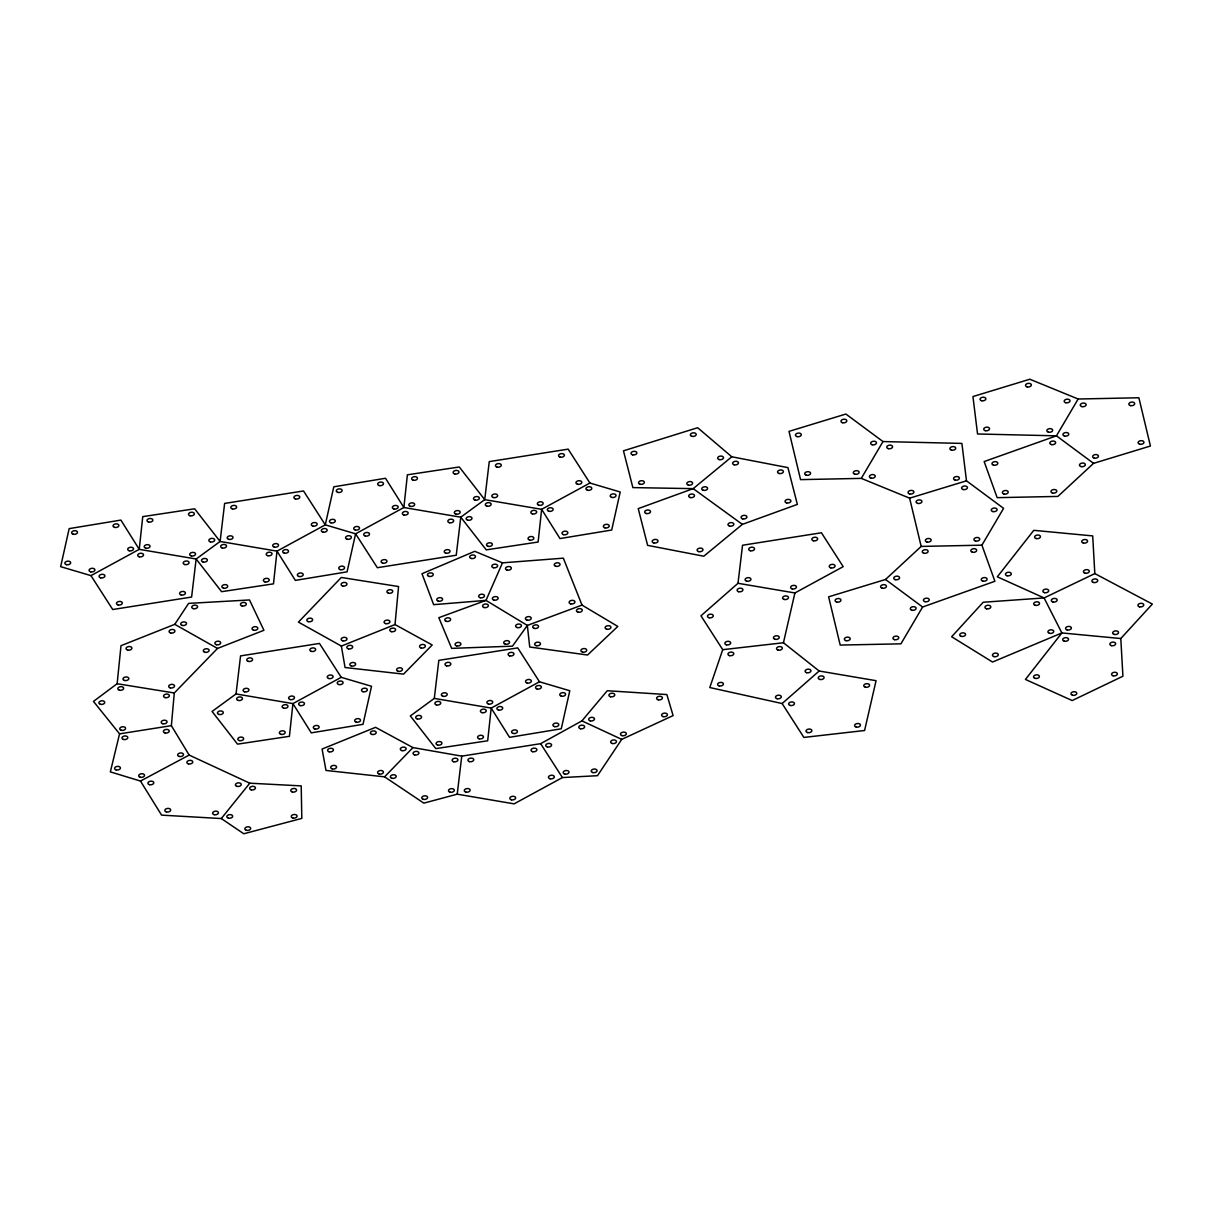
<?xml version="1.0" encoding="UTF-8"?>
<svg xmlns="http://www.w3.org/2000/svg" width="1213" height="1213" viewBox="0 0 1213 1213"><rect width="100%" height="100%" fill="white"/><g stroke="black" fill="none" stroke-linecap="round" stroke-linejoin="round"><path stroke-width="1.5" d="M171.367 725.662L174.293 692.972L217.506 648.439L263.934 630.29L249.499 599.965L188.622 603.377L174.778 624.331L120.997 645.68L117.145 683.723L93.477 701.402L119.556 733.85L110.353 771.877L140.465 781.051L161.587 815.136L221.297 818.548L243.798 833.771L301.81 818.396L301.203 785.888L249.787 783.189L189.152 755.077L171.367 725.662L119.556 733.85M395.013 624.559L398.561 586.546L341.308 577.464L298.428 622.117L341.369 646.074L395.013 624.559L432.207 644.982L403.55 674.125L345.053 667.514L341.369 646.074M236.035 693.942L240.568 655.899L319.459 643.436L341.217 677.324L371.527 686.285L363.005 724.328L311.286 732.864L292.924 703.616L236.035 693.942L212.078 711.47L237.536 744.145L289.422 736.321L292.924 703.616L341.217 677.324M434.299 698.4L438.833 660.357L517.724 647.894L539.482 681.782L569.792 690.743L561.27 728.786L509.551 737.322L491.204 708.074L434.299 698.4L410.343 715.943L435.801 748.618L487.687 740.779L491.204 708.074L539.482 681.782M457.225 794.181L461.759 756.139L540.649 743.675L581.922 720.886L607.273 690.728L666.862 694.564L673.109 715.594L621.738 739.369L597.478 775.698L562.407 777.563L514.115 803.855L457.225 794.181L423.837 803.142L384.582 776.836L325.994 770.452L322.082 749.043L375.545 727.345L412.966 747.587L461.759 756.139M738.004 583.286L742.538 545.244L821.428 532.765L843.187 566.653L794.909 592.96L738.004 583.286L700.962 615.795L722.721 649.683L709.787 687.544L782.127 703.54L803.885 737.428L864.596 730.499L876.059 680.69L819.169 671.016L783.446 642.754L722.721 649.683M783.446 642.754L794.909 592.96M502.47 562.847L486.004 600.39L438.833 617.675L451.661 648.364L512.477 646.165L527.337 625.423L581.997 605.09L617.811 626.439L587.547 655.02L529.732 647.014L527.337 625.423L486.004 600.39L433.663 604.665L421.988 573.719L474.768 551.309L502.47 562.847L563.348 558.162L581.997 605.09M882.988 441.562L845.886 414.042L789.011 431.373L800.565 479.635L861.291 478.377L882.988 441.562L961.894 443.412L966.488 480.833L1003.591 508.353L981.908 545.168L994.903 581.27L922.608 607.016L900.925 643.83L840.2 645.073L828.631 596.826L885.505 579.48L921.183 546.426L981.908 545.168M1078.145 399.016L1056.447 435.831L984.152 461.562L997.162 497.664L1057.888 496.42L1093.55 463.351L1150.424 446.02L1138.871 397.758L1078.145 399.016L1029.807 379.229L972.947 396.56L977.542 433.981L1056.447 435.831L1093.55 463.351M221.297 818.548L249.787 783.189M1120.797 638.538L1152.35 604.059L1094.823 573.597L1044.09 597.933L983.197 602.255L951.644 636.749L992.537 662.04L1061.875 632.943L1120.797 638.538L1122.92 676.217L1072.186 700.553L1025.425 679.447L1061.875 632.943L1044.09 597.933L997.313 576.827L1033.779 530.324L1092.701 535.919L1094.823 573.597M384.582 776.836L412.966 747.587M782.127 703.54L819.169 671.016M731.788 456.785L693.199 488.642L638.235 508.611L647.621 545.365L703.783 556.221L742.371 524.365L797.35 504.396L787.95 467.627L731.788 456.785L697.657 427.719L623.467 450.827L632.868 487.596L693.199 488.642L742.371 524.365M90.96 575.629L139.237 549.337L196.142 559.011L221.6 591.686L273.486 583.847L277.004 551.142L325.281 524.85L355.591 533.811L377.349 567.699L456.24 555.236L460.773 517.193L484.73 499.65L541.635 509.324L589.912 483.032L620.222 491.993L611.701 530.036L559.981 538.572L541.635 509.324L538.117 542.029L486.231 549.868L460.773 517.193L403.868 507.519L355.591 533.811L347.07 571.854L295.35 580.39L277.004 551.142L220.099 541.468L194.641 508.793L142.755 516.632L139.237 549.337L120.891 520.089L69.171 528.625L60.65 566.668L90.96 575.629L112.718 609.517L191.609 597.054L196.142 559.011L220.099 541.468L224.632 503.425L303.523 490.962L325.281 524.85L333.802 486.807L385.522 478.271L403.868 507.519L407.386 474.814L459.272 466.975L484.73 499.65L489.264 461.607L568.154 449.144L589.912 483.032M140.465 781.051L189.152 755.077M861.291 478.377L909.614 498.164L966.488 480.833M117.145 683.723L174.293 692.972M581.922 720.886L621.738 739.369M174.778 624.331L217.506 648.439M885.505 579.48L922.608 607.016M540.649 743.675L562.407 777.563M909.614 498.164L921.183 546.426M164.968 732.925A2.926 1.804 -6.2 0 0 169.244 730.954A2.926 1.804 -6.2 0 0 164.756 729.801A2.926 1.804 -6.2 0 0 164.968 732.925M123.529 739.475A2.926 1.804 -6.2 0 0 127.805 737.504A2.926 1.804 -6.2 0 0 123.317 736.352A2.926 1.804 -6.2 0 0 123.529 739.475M116.175 769.906A2.926 1.804 -6.2 0 0 120.436 767.935A2.926 1.804 -6.2 0 0 115.948 766.768A2.926 1.804 -6.2 0 0 116.175 769.906M140.253 777.245A2.926 1.804 -6.2 0 0 144.529 775.274A2.926 1.804 -6.2 0 0 140.041 774.121A2.926 1.804 -6.2 0 0 140.253 777.245M179.206 756.457A2.926 1.804 -6.2 0 0 183.481 754.486A2.926 1.804 -6.2 0 0 178.993 753.334A2.926 1.804 -6.2 0 0 179.206 756.457M253.578 630.184A2.926 1.804 -6.2 0 0 257.838 628.213A2.926 1.804 -6.2 0 0 253.35 627.06A2.926 1.804 -6.2 0 0 253.578 630.184M242.024 605.939A2.926 1.804 -6.2 0 0 246.3 603.953A2.926 1.804 -6.2 0 0 241.812 602.8A2.926 1.804 -6.2 0 0 242.024 605.939M193.322 608.653A2.926 1.804 -6.2 0 0 197.583 606.682A2.926 1.804 -6.2 0 0 193.094 605.53A2.926 1.804 -6.2 0 0 193.322 608.653M182.253 625.423A2.926 1.804 -6.2 0 0 186.514 623.452A2.926 1.804 -6.2 0 0 182.026 622.299A2.926 1.804 -6.2 0 0 182.253 625.423M216.43 644.71A2.926 1.804 -6.2 0 0 220.705 642.738A2.926 1.804 -6.2 0 0 216.217 641.586A2.926 1.804 -6.2 0 0 216.43 644.71M188.47 763.887A2.926 1.804 -6.2 0 0 192.746 761.9A2.926 1.804 -6.2 0 0 188.242 760.748A2.926 1.804 -6.2 0 0 188.47 763.887M149.502 784.675A2.926 1.804 -6.2 0 0 153.778 782.688A2.926 1.804 -6.2 0 0 149.29 781.536A2.926 1.804 -6.2 0 0 149.502 784.675M166.408 811.937A2.926 1.804 -6.2 0 0 170.684 809.966A2.926 1.804 -6.2 0 0 166.181 808.798A2.926 1.804 -6.2 0 0 166.408 811.937M214.17 814.666A2.926 1.804 -6.2 0 0 218.446 812.695A2.926 1.804 -6.2 0 0 213.958 811.542A2.926 1.804 -6.2 0 0 214.17 814.666M236.975 786.373A2.926 1.804 -6.2 0 0 241.235 784.402A2.926 1.804 -6.2 0 0 236.747 783.249A2.926 1.804 -6.2 0 0 236.975 786.373M165.104 697.581A2.926 1.804 -6.2 0 0 169.38 695.61A2.926 1.804 -6.2 0 0 164.892 694.458A2.926 1.804 -6.2 0 0 165.104 697.581M119.405 690.182A2.926 1.804 -6.2 0 0 123.665 688.196A2.926 1.804 -6.2 0 0 119.177 687.043A2.926 1.804 -6.2 0 0 119.405 690.182M100.467 704.313A2.926 1.804 -6.2 0 0 104.727 702.342A2.926 1.804 -6.2 0 0 100.239 701.19A2.926 1.804 -6.2 0 0 100.467 704.313M121.33 730.287A2.926 1.804 -6.2 0 0 125.591 728.316A2.926 1.804 -6.2 0 0 121.103 727.148A2.926 1.804 -6.2 0 0 121.33 730.287M162.769 723.736A2.926 1.804 -6.2 0 0 167.045 721.765A2.926 1.804 -6.2 0 0 162.557 720.598A2.926 1.804 -6.2 0 0 162.769 723.736M204.845 652.26A2.926 1.804 -6.2 0 0 209.121 650.289A2.926 1.804 -6.2 0 0 204.633 649.137A2.926 1.804 -6.2 0 0 204.845 652.26M170.669 632.974A2.926 1.804 -6.2 0 0 174.93 631.003A2.926 1.804 -6.2 0 0 170.442 629.85A2.926 1.804 -6.2 0 0 170.669 632.974M127.638 650.062A2.926 1.804 -6.2 0 0 131.914 648.076A2.926 1.804 -6.2 0 0 127.41 646.923A2.926 1.804 -6.2 0 0 127.638 650.062M124.56 680.478A2.926 1.804 -6.2 0 0 128.821 678.507A2.926 1.804 -6.2 0 0 124.333 677.354A2.926 1.804 -6.2 0 0 124.56 680.478M170.26 687.892A2.926 1.804 -6.2 0 0 174.536 685.906A2.926 1.804 -6.2 0 0 170.047 684.754A2.926 1.804 -6.2 0 0 170.26 687.892M228.408 818.138A2.926 1.804 -6.2 0 0 232.669 816.167A2.926 1.804 -6.2 0 0 228.18 815A2.926 1.804 -6.2 0 0 228.408 818.138M246.406 830.314A2.926 1.804 -6.2 0 0 250.682 828.343A2.926 1.804 -6.2 0 0 246.194 827.19A2.926 1.804 -6.2 0 0 246.406 830.314M292.818 818.002A2.926 1.804 -6.2 0 0 297.094 816.031A2.926 1.804 -6.2 0 0 292.591 814.878A2.926 1.804 -6.2 0 0 292.818 818.002M292.333 791.998A2.926 1.804 -6.2 0 0 296.594 790.027A2.926 1.804 -6.2 0 0 292.106 788.875A2.926 1.804 -6.2 0 0 292.333 791.998M251.197 789.845A2.926 1.804 -6.2 0 0 255.458 787.874A2.926 1.804 -6.2 0 0 250.97 786.721A2.926 1.804 -6.2 0 0 251.197 789.845M547.336 746.935A2.926 1.804 -6.2 0 0 551.597 744.949A2.926 1.804 -6.2 0 0 547.108 743.796A2.926 1.804 -6.2 0 0 547.336 746.935M564.742 774.046A2.926 1.804 -6.2 0 0 569.018 772.075A2.926 1.804 -6.2 0 0 564.53 770.907A2.926 1.804 -6.2 0 0 564.742 774.046M592.808 772.545A2.926 1.804 -6.2 0 0 597.069 770.573A2.926 1.804 -6.2 0 0 592.581 769.421A2.926 1.804 -6.2 0 0 592.808 772.545M612.201 743.478A2.926 1.804 -6.2 0 0 616.477 741.507A2.926 1.804 -6.2 0 0 611.989 740.355A2.926 1.804 -6.2 0 0 612.201 743.478M580.36 728.71A2.926 1.804 -6.2 0 0 584.621 726.723A2.926 1.804 -6.2 0 0 580.132 725.571A2.926 1.804 -6.2 0 0 580.36 728.71M610.503 696.732A2.926 1.804 -6.2 0 0 614.779 694.746A2.926 1.804 -6.2 0 0 610.291 693.593A2.926 1.804 -6.2 0 0 610.503 696.732M590.231 720.856A2.926 1.804 -6.2 0 0 594.491 718.884A2.926 1.804 -6.2 0 0 590.003 717.732A2.926 1.804 -6.2 0 0 590.231 720.856M622.072 735.639A2.926 1.804 -6.2 0 0 626.348 733.668A2.926 1.804 -6.2 0 0 621.86 732.5A2.926 1.804 -6.2 0 0 622.072 735.639M663.177 716.625A2.926 1.804 -6.2 0 0 667.438 714.654A2.926 1.804 -6.2 0 0 662.95 713.502A2.926 1.804 -6.2 0 0 663.177 716.625M658.174 699.795A2.926 1.804 -6.2 0 0 662.434 697.824A2.926 1.804 -6.2 0 0 657.946 696.671A2.926 1.804 -6.2 0 0 658.174 699.795M414.649 754.895A2.926 1.804 -6.2 0 0 418.91 752.924A2.926 1.804 -6.2 0 0 414.421 751.757A2.926 1.804 -6.2 0 0 414.649 754.895M391.935 778.291A2.926 1.804 -6.2 0 0 396.196 776.32A2.926 1.804 -6.2 0 0 391.708 775.152A2.926 1.804 -6.2 0 0 391.935 778.291M423.337 799.337A2.926 1.804 -6.2 0 0 427.613 797.35A2.926 1.804 -6.2 0 0 423.125 796.198A2.926 1.804 -6.2 0 0 423.337 799.337M450.038 792.165A2.926 1.804 -6.2 0 0 454.314 790.194A2.926 1.804 -6.2 0 0 449.826 789.041A2.926 1.804 -6.2 0 0 450.038 792.165M453.677 761.734A2.926 1.804 -6.2 0 0 457.938 759.763A2.926 1.804 -6.2 0 0 453.45 758.61A2.926 1.804 -6.2 0 0 453.677 761.734M371.936 734.426A2.926 1.804 -6.2 0 0 376.197 732.455A2.926 1.804 -6.2 0 0 371.709 731.303A2.926 1.804 -6.2 0 0 371.936 734.426M329.163 751.787A2.926 1.804 -6.2 0 0 333.439 749.816A2.926 1.804 -6.2 0 0 328.95 748.664A2.926 1.804 -6.2 0 0 329.163 751.787M332.286 768.921A2.926 1.804 -6.2 0 0 336.562 766.934A2.926 1.804 -6.2 0 0 332.074 765.782A2.926 1.804 -6.2 0 0 332.286 768.921M379.169 774.03A2.926 1.804 -6.2 0 0 383.429 772.044A2.926 1.804 -6.2 0 0 378.941 770.892A2.926 1.804 -6.2 0 0 379.169 774.03M401.867 750.62A2.926 1.804 -6.2 0 0 406.143 748.648A2.926 1.804 -6.2 0 0 401.655 747.496A2.926 1.804 -6.2 0 0 401.867 750.62M469.507 761.628A2.926 1.804 -6.2 0 0 473.767 759.656A2.926 1.804 -6.2 0 0 469.279 758.504A2.926 1.804 -6.2 0 0 469.507 761.628M465.868 792.074A2.926 1.804 -6.2 0 0 470.144 790.088A2.926 1.804 -6.2 0 0 465.656 788.935A2.926 1.804 -6.2 0 0 465.868 792.074M511.386 799.807A2.926 1.804 -6.2 0 0 515.661 797.836A2.926 1.804 -6.2 0 0 511.173 796.683A2.926 1.804 -6.2 0 0 511.386 799.807M550.02 778.776A2.926 1.804 -6.2 0 0 554.296 776.79A2.926 1.804 -6.2 0 0 549.807 775.638A2.926 1.804 -6.2 0 0 550.02 778.776M532.613 751.666A2.926 1.804 -6.2 0 0 536.874 749.679A2.926 1.804 -6.2 0 0 532.386 748.527A2.926 1.804 -6.2 0 0 532.613 751.666M442.957 696.292A2.926 1.804 -6.2 0 0 447.218 694.306A2.926 1.804 -6.2 0 0 442.73 693.154A2.926 1.804 -6.2 0 0 442.957 696.292M488.475 704.025A2.926 1.804 -6.2 0 0 492.736 702.054A2.926 1.804 -6.2 0 0 488.248 700.902A2.926 1.804 -6.2 0 0 488.475 704.025M527.094 682.995A2.926 1.804 -6.2 0 0 531.37 681.009A2.926 1.804 -6.2 0 0 526.882 679.856A2.926 1.804 -6.2 0 0 527.094 682.995M509.687 655.884A2.926 1.804 -6.2 0 0 513.963 653.898A2.926 1.804 -6.2 0 0 509.475 652.746A2.926 1.804 -6.2 0 0 509.687 655.884M446.581 665.846A2.926 1.804 -6.2 0 0 450.857 663.875A2.926 1.804 -6.2 0 0 446.369 662.723A2.926 1.804 -6.2 0 0 446.581 665.846M417.287 718.93A2.926 1.804 -6.2 0 0 421.563 716.944A2.926 1.804 -6.2 0 0 417.075 715.791A2.926 1.804 -6.2 0 0 417.287 718.93M437.666 745.07A2.926 1.804 -6.2 0 0 441.926 743.084A2.926 1.804 -6.2 0 0 437.438 741.931A2.926 1.804 -6.2 0 0 437.666 745.07M479.165 738.808A2.926 1.804 -6.2 0 0 483.441 736.822A2.926 1.804 -6.2 0 0 478.953 735.669A2.926 1.804 -6.2 0 0 479.165 738.808M481.986 712.638A2.926 1.804 -6.2 0 0 486.261 710.666A2.926 1.804 -6.2 0 0 481.758 709.514A2.926 1.804 -6.2 0 0 481.986 712.638M436.468 704.905A2.926 1.804 -6.2 0 0 440.744 702.918A2.926 1.804 -6.2 0 0 436.24 701.766A2.926 1.804 -6.2 0 0 436.468 704.905M513.144 733.44A2.926 1.804 -6.2 0 0 517.42 731.454A2.926 1.804 -6.2 0 0 512.932 730.302A2.926 1.804 -6.2 0 0 513.144 733.44M554.523 726.602A2.926 1.804 -6.2 0 0 558.784 724.616A2.926 1.804 -6.2 0 0 554.296 723.464A2.926 1.804 -6.2 0 0 554.523 726.602M561.331 696.156A2.926 1.804 -6.2 0 0 565.607 694.185A2.926 1.804 -6.2 0 0 561.119 693.032A2.926 1.804 -6.2 0 0 561.331 696.156M537.086 688.999A2.926 1.804 -6.2 0 0 541.362 687.028A2.926 1.804 -6.2 0 0 536.874 685.876A2.926 1.804 -6.2 0 0 537.086 688.999M498.467 710.03A2.926 1.804 -6.2 0 0 502.728 708.058A2.926 1.804 -6.2 0 0 498.24 706.906A2.926 1.804 -6.2 0 0 498.467 710.03M203.087 561.998A2.926 1.804 -6.2 0 0 207.362 560.012A2.926 1.804 -6.2 0 0 202.874 558.859A2.926 1.804 -6.2 0 0 203.087 561.998M223.465 588.138A2.926 1.804 -6.2 0 0 227.726 586.152A2.926 1.804 -6.2 0 0 223.237 585A2.926 1.804 -6.2 0 0 223.465 588.138M264.965 581.876A2.926 1.804 -6.2 0 0 269.241 579.89A2.926 1.804 -6.2 0 0 264.752 578.737A2.926 1.804 -6.2 0 0 264.965 581.876M267.785 555.706A2.926 1.804 -6.2 0 0 272.046 553.735A2.926 1.804 -6.2 0 0 267.557 552.582A2.926 1.804 -6.2 0 0 267.785 555.706M222.267 547.973A2.926 1.804 -6.2 0 0 226.528 545.986A2.926 1.804 -6.2 0 0 222.04 544.834A2.926 1.804 -6.2 0 0 222.267 547.973M295.487 498.952A2.926 1.804 -6.2 0 0 299.763 496.966A2.926 1.804 -6.2 0 0 295.275 495.814A2.926 1.804 -6.2 0 0 295.487 498.952M232.38 508.914A2.926 1.804 -6.2 0 0 236.656 506.943A2.926 1.804 -6.2 0 0 232.153 505.791A2.926 1.804 -6.2 0 0 232.38 508.914M228.757 539.36A2.926 1.804 -6.2 0 0 233.017 537.374A2.926 1.804 -6.2 0 0 228.529 536.222A2.926 1.804 -6.2 0 0 228.757 539.36M274.274 547.093A2.926 1.804 -6.2 0 0 278.535 545.122A2.926 1.804 -6.2 0 0 274.047 543.97A2.926 1.804 -6.2 0 0 274.274 547.093M312.893 526.063A2.926 1.804 -6.2 0 0 317.169 524.077A2.926 1.804 -6.2 0 0 312.681 522.924A2.926 1.804 -6.2 0 0 312.893 526.063M100.649 577.828A2.926 1.804 -6.2 0 0 104.909 575.857A2.926 1.804 -6.2 0 0 100.421 574.689A2.926 1.804 -6.2 0 0 100.649 577.828M118.055 604.938A2.926 1.804 -6.2 0 0 122.316 602.967A2.926 1.804 -6.2 0 0 117.828 601.815A2.926 1.804 -6.2 0 0 118.055 604.938M181.162 594.961A2.926 1.804 -6.2 0 0 185.437 592.99A2.926 1.804 -6.2 0 0 180.934 591.838A2.926 1.804 -6.2 0 0 181.162 594.961M184.785 564.53A2.926 1.804 -6.2 0 0 189.061 562.559A2.926 1.804 -6.2 0 0 184.573 561.392A2.926 1.804 -6.2 0 0 184.785 564.53M139.268 556.782A2.926 1.804 -6.2 0 0 143.543 554.811A2.926 1.804 -6.2 0 0 139.055 553.659A2.926 1.804 -6.2 0 0 139.268 556.782M114.598 527.382A2.926 1.804 -6.2 0 0 118.874 525.411A2.926 1.804 -6.2 0 0 114.371 524.259A2.926 1.804 -6.2 0 0 114.598 527.382M73.22 534.22A2.926 1.804 -6.2 0 0 77.496 532.234A2.926 1.804 -6.2 0 0 73.007 531.082A2.926 1.804 -6.2 0 0 73.22 534.22M66.412 564.652A2.926 1.804 -6.2 0 0 70.672 562.68A2.926 1.804 -6.2 0 0 66.184 561.528A2.926 1.804 -6.2 0 0 66.412 564.652M90.657 571.823A2.926 1.804 -6.2 0 0 94.917 569.837A2.926 1.804 -6.2 0 0 90.429 568.685A2.926 1.804 -6.2 0 0 90.657 571.823M129.275 550.778A2.926 1.804 -6.2 0 0 133.551 548.807A2.926 1.804 -6.2 0 0 129.063 547.654A2.926 1.804 -6.2 0 0 129.275 550.778M284.267 553.098A2.926 1.804 -6.2 0 0 288.527 551.127A2.926 1.804 -6.2 0 0 284.039 549.974A2.926 1.804 -6.2 0 0 284.267 553.098M298.944 576.493A2.926 1.804 -6.2 0 0 303.205 574.522A2.926 1.804 -6.2 0 0 298.716 573.37A2.926 1.804 -6.2 0 0 298.944 576.493M340.322 569.67A2.926 1.804 -6.2 0 0 344.583 567.684A2.926 1.804 -6.2 0 0 340.095 566.532A2.926 1.804 -6.2 0 0 340.322 569.67M347.13 539.224A2.926 1.804 -6.2 0 0 351.406 537.253A2.926 1.804 -6.2 0 0 346.918 536.101A2.926 1.804 -6.2 0 0 347.13 539.224M322.885 532.067A2.926 1.804 -6.2 0 0 327.161 530.096A2.926 1.804 -6.2 0 0 322.673 528.929A2.926 1.804 -6.2 0 0 322.885 532.067M190.077 515.752A2.926 1.804 -6.2 0 0 194.353 513.781A2.926 1.804 -6.2 0 0 189.865 512.614A2.926 1.804 -6.2 0 0 190.077 515.752M148.562 522.015A2.926 1.804 -6.2 0 0 152.838 520.043A2.926 1.804 -6.2 0 0 148.35 518.891A2.926 1.804 -6.2 0 0 148.562 522.015M145.757 548.17A2.926 1.804 -6.2 0 0 150.033 546.199A2.926 1.804 -6.2 0 0 145.545 545.046A2.926 1.804 -6.2 0 0 145.757 548.17M191.275 555.918A2.926 1.804 -6.2 0 0 195.551 553.947A2.926 1.804 -6.2 0 0 191.063 552.779A2.926 1.804 -6.2 0 0 191.275 555.918M210.44 541.893A2.926 1.804 -6.2 0 0 214.716 539.921A2.926 1.804 -6.2 0 0 210.228 538.754A2.926 1.804 -6.2 0 0 210.44 541.893M379.229 485.564A2.926 1.804 -6.2 0 0 383.505 483.593A2.926 1.804 -6.2 0 0 379.017 482.44A2.926 1.804 -6.2 0 0 379.229 485.564M337.851 492.402A2.926 1.804 -6.2 0 0 342.127 490.416A2.926 1.804 -6.2 0 0 337.639 489.264A2.926 1.804 -6.2 0 0 337.851 492.402M331.043 522.833A2.926 1.804 -6.2 0 0 335.304 520.862A2.926 1.804 -6.2 0 0 330.815 519.71A2.926 1.804 -6.2 0 0 331.043 522.833M355.288 529.99A2.926 1.804 -6.2 0 0 359.548 528.019A2.926 1.804 -6.2 0 0 355.06 526.867A2.926 1.804 -6.2 0 0 355.288 529.99M393.907 508.96A2.926 1.804 -6.2 0 0 398.182 506.989A2.926 1.804 -6.2 0 0 393.694 505.836A2.926 1.804 -6.2 0 0 393.907 508.96M548.898 511.28A2.926 1.804 -6.2 0 0 553.158 509.308A2.926 1.804 -6.2 0 0 548.67 508.156A2.926 1.804 -6.2 0 0 548.898 511.28M563.575 534.675A2.926 1.804 -6.2 0 0 567.851 532.704A2.926 1.804 -6.2 0 0 563.348 531.552A2.926 1.804 -6.2 0 0 563.575 534.675M604.953 527.852A2.926 1.804 -6.2 0 0 609.214 525.866A2.926 1.804 -6.2 0 0 604.726 524.713A2.926 1.804 -6.2 0 0 604.953 527.852M611.761 497.406A2.926 1.804 -6.2 0 0 616.037 495.435A2.926 1.804 -6.2 0 0 611.549 494.282A2.926 1.804 -6.2 0 0 611.761 497.406M587.517 490.249A2.926 1.804 -6.2 0 0 591.792 488.278A2.926 1.804 -6.2 0 0 587.304 487.11A2.926 1.804 -6.2 0 0 587.517 490.249M560.118 457.119A2.926 1.804 -6.2 0 0 564.394 455.148A2.926 1.804 -6.2 0 0 559.906 453.996A2.926 1.804 -6.2 0 0 560.118 457.119M497.012 467.096A2.926 1.804 -6.2 0 0 501.287 465.125A2.926 1.804 -6.2 0 0 496.799 463.973A2.926 1.804 -6.2 0 0 497.012 467.096M493.388 497.542A2.926 1.804 -6.2 0 0 497.648 495.556A2.926 1.804 -6.2 0 0 493.16 494.404A2.926 1.804 -6.2 0 0 493.388 497.542M538.906 505.275A2.926 1.804 -6.2 0 0 543.166 503.304A2.926 1.804 -6.2 0 0 538.678 502.152A2.926 1.804 -6.2 0 0 538.906 505.275M577.524 484.245A2.926 1.804 -6.2 0 0 581.8 482.258A2.926 1.804 -6.2 0 0 577.312 481.106A2.926 1.804 -6.2 0 0 577.524 484.245M454.708 473.934A2.926 1.804 -6.2 0 0 458.984 471.948A2.926 1.804 -6.2 0 0 454.496 470.796A2.926 1.804 -6.2 0 0 454.708 473.934M413.193 480.196A2.926 1.804 -6.2 0 0 417.469 478.225A2.926 1.804 -6.2 0 0 412.981 477.058A2.926 1.804 -6.2 0 0 413.193 480.196M410.388 506.352A2.926 1.804 -6.2 0 0 414.664 504.381A2.926 1.804 -6.2 0 0 410.176 503.228A2.926 1.804 -6.2 0 0 410.388 506.352M455.906 514.1A2.926 1.804 -6.2 0 0 460.182 512.113A2.926 1.804 -6.2 0 0 455.694 510.961A2.926 1.804 -6.2 0 0 455.906 514.1M475.071 500.074A2.926 1.804 -6.2 0 0 479.347 498.088A2.926 1.804 -6.2 0 0 474.859 496.936A2.926 1.804 -6.2 0 0 475.071 500.074M467.718 520.18A2.926 1.804 -6.2 0 0 471.993 518.194A2.926 1.804 -6.2 0 0 467.505 517.041A2.926 1.804 -6.2 0 0 467.718 520.18M488.096 546.32A2.926 1.804 -6.2 0 0 492.357 544.334A2.926 1.804 -6.2 0 0 487.869 543.181A2.926 1.804 -6.2 0 0 488.096 546.32M529.596 540.043A2.926 1.804 -6.2 0 0 533.872 538.072A2.926 1.804 -6.2 0 0 529.384 536.919A2.926 1.804 -6.2 0 0 529.596 540.043M532.416 513.887A2.926 1.804 -6.2 0 0 536.692 511.916A2.926 1.804 -6.2 0 0 532.189 510.749A2.926 1.804 -6.2 0 0 532.416 513.887M486.898 506.139A2.926 1.804 -6.2 0 0 491.159 504.168A2.926 1.804 -6.2 0 0 486.671 503.016A2.926 1.804 -6.2 0 0 486.898 506.139M365.28 536.01A2.926 1.804 -6.2 0 0 369.54 534.023A2.926 1.804 -6.2 0 0 365.052 532.871A2.926 1.804 -6.2 0 0 365.28 536.01M382.686 563.12A2.926 1.804 -6.2 0 0 386.947 561.149A2.926 1.804 -6.2 0 0 382.459 559.981A2.926 1.804 -6.2 0 0 382.686 563.12M445.793 553.143A2.926 1.804 -6.2 0 0 450.068 551.172A2.926 1.804 -6.2 0 0 445.58 550.02A2.926 1.804 -6.2 0 0 445.793 553.143M449.416 522.712A2.926 1.804 -6.2 0 0 453.692 520.726A2.926 1.804 -6.2 0 0 449.204 519.573A2.926 1.804 -6.2 0 0 449.416 522.712M403.899 514.964A2.926 1.804 -6.2 0 0 408.175 512.993A2.926 1.804 -6.2 0 0 403.686 511.841A2.926 1.804 -6.2 0 0 403.899 514.964M446.369 621.359A2.926 1.804 -6.2 0 0 450.645 619.388A2.926 1.804 -6.2 0 0 446.157 618.221A2.926 1.804 -6.2 0 0 446.369 621.359M456.619 645.907A2.926 1.804 -6.2 0 0 460.895 643.936A2.926 1.804 -6.2 0 0 456.406 642.784A2.926 1.804 -6.2 0 0 456.619 645.907M505.275 644.164A2.926 1.804 -6.2 0 0 509.551 642.177A2.926 1.804 -6.2 0 0 505.063 641.025A2.926 1.804 -6.2 0 0 505.275 644.164M517.163 627.561A2.926 1.804 -6.2 0 0 521.438 625.59A2.926 1.804 -6.2 0 0 516.95 624.437A2.926 1.804 -6.2 0 0 517.163 627.561M484.108 607.531A2.926 1.804 -6.2 0 0 488.384 605.56A2.926 1.804 -6.2 0 0 483.896 604.408A2.926 1.804 -6.2 0 0 484.108 607.531M471.22 558.465A2.926 1.804 -6.2 0 0 475.496 556.494A2.926 1.804 -6.2 0 0 471.008 555.342A2.926 1.804 -6.2 0 0 471.22 558.465M428.993 576.387A2.926 1.804 -6.2 0 0 433.268 574.416A2.926 1.804 -6.2 0 0 428.78 573.264A2.926 1.804 -6.2 0 0 428.993 576.387M438.333 601.148A2.926 1.804 -6.2 0 0 442.609 599.177A2.926 1.804 -6.2 0 0 438.12 598.024A2.926 1.804 -6.2 0 0 438.333 601.148M480.212 597.736A2.926 1.804 -6.2 0 0 484.487 595.75A2.926 1.804 -6.2 0 0 479.999 594.597A2.926 1.804 -6.2 0 0 480.212 597.736M493.373 567.699A2.926 1.804 -6.2 0 0 497.648 565.728A2.926 1.804 -6.2 0 0 493.16 564.576A2.926 1.804 -6.2 0 0 493.373 567.699M582.467 652.078A2.926 1.804 -6.2 0 0 586.743 650.092A2.926 1.804 -6.2 0 0 582.255 648.94A2.926 1.804 -6.2 0 0 582.467 652.078M606.682 629.213A2.926 1.804 -6.2 0 0 610.943 627.227A2.926 1.804 -6.2 0 0 606.455 626.075A2.926 1.804 -6.2 0 0 606.682 629.213M578.025 612.14A2.926 1.804 -6.2 0 0 582.301 610.154A2.926 1.804 -6.2 0 0 577.813 609.002A2.926 1.804 -6.2 0 0 578.025 612.14M534.296 628.395A2.926 1.804 -6.2 0 0 538.557 626.424A2.926 1.804 -6.2 0 0 534.069 625.271A2.926 1.804 -6.2 0 0 534.296 628.395M536.207 645.68A2.926 1.804 -6.2 0 0 540.482 643.694A2.926 1.804 -6.2 0 0 535.994 642.541A2.926 1.804 -6.2 0 0 536.207 645.68M555.781 566.304A2.926 1.804 -6.2 0 0 560.042 564.333A2.926 1.804 -6.2 0 0 555.554 563.181A2.926 1.804 -6.2 0 0 555.781 566.304M507.064 570.065A2.926 1.804 -6.2 0 0 511.34 568.078A2.926 1.804 -6.2 0 0 506.852 566.926A2.926 1.804 -6.2 0 0 507.064 570.065M493.903 600.086A2.926 1.804 -6.2 0 0 498.179 598.115A2.926 1.804 -6.2 0 0 493.691 596.963A2.926 1.804 -6.2 0 0 493.903 600.086M526.958 620.116A2.926 1.804 -6.2 0 0 531.233 618.145A2.926 1.804 -6.2 0 0 526.745 616.992A2.926 1.804 -6.2 0 0 526.958 620.116M570.701 603.847A2.926 1.804 -6.2 0 0 574.962 601.875A2.926 1.804 -6.2 0 0 570.474 600.723A2.926 1.804 -6.2 0 0 570.701 603.847M219.022 714.457A2.926 1.804 -6.2 0 0 223.298 712.486A2.926 1.804 -6.2 0 0 218.81 711.334A2.926 1.804 -6.2 0 0 219.022 714.457M239.386 740.597A2.926 1.804 -6.2 0 0 243.661 738.626A2.926 1.804 -6.2 0 0 239.173 737.474A2.926 1.804 -6.2 0 0 239.386 740.597M280.9 734.335A2.926 1.804 -6.2 0 0 285.176 732.364A2.926 1.804 -6.2 0 0 280.688 731.212A2.926 1.804 -6.2 0 0 280.9 734.335M283.721 708.18A2.926 1.804 -6.2 0 0 287.981 706.193A2.926 1.804 -6.2 0 0 283.493 705.041A2.926 1.804 -6.2 0 0 283.721 708.18M238.188 700.432A2.926 1.804 -6.2 0 0 242.464 698.461A2.926 1.804 -6.2 0 0 237.975 697.308A2.926 1.804 -6.2 0 0 238.188 700.432M311.423 651.411A2.926 1.804 -6.2 0 0 315.683 649.44A2.926 1.804 -6.2 0 0 311.195 648.288A2.926 1.804 -6.2 0 0 311.423 651.411M248.316 661.388A2.926 1.804 -6.2 0 0 252.577 659.417A2.926 1.804 -6.2 0 0 248.089 658.265A2.926 1.804 -6.2 0 0 248.316 661.388M244.677 691.819A2.926 1.804 -6.2 0 0 248.953 689.848A2.926 1.804 -6.2 0 0 244.465 688.696A2.926 1.804 -6.2 0 0 244.677 691.819M290.195 699.567A2.926 1.804 -6.2 0 0 294.471 697.596A2.926 1.804 -6.2 0 0 289.983 696.429A2.926 1.804 -6.2 0 0 290.195 699.567M328.829 678.522A2.926 1.804 -6.2 0 0 333.105 676.551A2.926 1.804 -6.2 0 0 328.617 675.398A2.926 1.804 -6.2 0 0 328.829 678.522M363.066 691.698A2.926 1.804 -6.2 0 0 367.342 689.727A2.926 1.804 -6.2 0 0 362.854 688.575A2.926 1.804 -6.2 0 0 363.066 691.698M338.821 684.541A2.926 1.804 -6.2 0 0 343.097 682.555A2.926 1.804 -6.2 0 0 338.594 681.403A2.926 1.804 -6.2 0 0 338.821 684.541M300.187 705.572A2.926 1.804 -6.2 0 0 304.463 703.601A2.926 1.804 -6.2 0 0 299.975 702.448A2.926 1.804 -6.2 0 0 300.187 705.572M314.88 728.968A2.926 1.804 -6.2 0 0 319.14 726.996A2.926 1.804 -6.2 0 0 314.652 725.844A2.926 1.804 -6.2 0 0 314.88 728.968M356.243 722.129A2.926 1.804 -6.2 0 0 360.519 720.158A2.926 1.804 -6.2 0 0 356.031 719.006A2.926 1.804 -6.2 0 0 356.243 722.129M351.376 665.998A2.926 1.804 -6.2 0 0 355.652 664.027A2.926 1.804 -6.2 0 0 351.163 662.874A2.926 1.804 -6.2 0 0 351.376 665.998M398.167 671.289A2.926 1.804 -6.2 0 0 402.443 669.318A2.926 1.804 -6.2 0 0 397.955 668.166A2.926 1.804 -6.2 0 0 398.167 671.289M421.108 647.969A2.926 1.804 -6.2 0 0 425.369 645.998A2.926 1.804 -6.2 0 0 420.881 644.846A2.926 1.804 -6.2 0 0 421.108 647.969M391.344 631.639A2.926 1.804 -6.2 0 0 395.62 629.668A2.926 1.804 -6.2 0 0 391.117 628.516A2.926 1.804 -6.2 0 0 391.344 631.639M348.434 648.849A2.926 1.804 -6.2 0 0 352.695 646.878A2.926 1.804 -6.2 0 0 348.207 645.71A2.926 1.804 -6.2 0 0 348.434 648.849M342.688 585.955A2.926 1.804 -6.2 0 0 346.963 583.969A2.926 1.804 -6.2 0 0 342.46 582.816A2.926 1.804 -6.2 0 0 342.688 585.955M308.375 621.663A2.926 1.804 -6.2 0 0 312.651 619.691A2.926 1.804 -6.2 0 0 308.147 618.539A2.926 1.804 -6.2 0 0 308.375 621.663M342.733 640.828A2.926 1.804 -6.2 0 0 346.994 638.857A2.926 1.804 -6.2 0 0 342.506 637.704A2.926 1.804 -6.2 0 0 342.733 640.828M385.643 623.618A2.926 1.804 -6.2 0 0 389.919 621.647A2.926 1.804 -6.2 0 0 385.416 620.495A2.926 1.804 -6.2 0 0 385.643 623.618M388.478 593.202A2.926 1.804 -6.2 0 0 392.754 591.231A2.926 1.804 -6.2 0 0 388.266 590.079A2.926 1.804 -6.2 0 0 388.478 593.202M729.559 526.108A2.926 1.804 -6.2 0 0 733.82 524.137A2.926 1.804 -6.2 0 0 729.331 522.985A2.926 1.804 -6.2 0 0 729.559 526.108M690.212 497.542A2.926 1.804 -6.2 0 0 694.488 495.571A2.926 1.804 -6.2 0 0 690 494.419A2.926 1.804 -6.2 0 0 690.212 497.542M646.241 513.508A2.926 1.804 -6.2 0 0 650.517 511.537A2.926 1.804 -6.2 0 0 646.029 510.385A2.926 1.804 -6.2 0 0 646.241 513.508M653.746 542.924A2.926 1.804 -6.2 0 0 658.022 540.953A2.926 1.804 -6.2 0 0 653.534 539.8A2.926 1.804 -6.2 0 0 653.746 542.924M698.688 551.612A2.926 1.804 -6.2 0 0 702.964 549.625A2.926 1.804 -6.2 0 0 698.476 548.473A2.926 1.804 -6.2 0 0 698.688 551.612M786.63 502.895A2.926 1.804 -6.2 0 0 790.906 500.924A2.926 1.804 -6.2 0 0 786.418 499.756A2.926 1.804 -6.2 0 0 786.63 502.895M779.11 473.479A2.926 1.804 -6.2 0 0 783.386 471.508A2.926 1.804 -6.2 0 0 778.898 470.356A2.926 1.804 -6.2 0 0 779.11 473.479M734.183 464.791A2.926 1.804 -6.2 0 0 738.459 462.82A2.926 1.804 -6.2 0 0 733.956 461.668A2.926 1.804 -6.2 0 0 734.183 464.791M703.313 490.295A2.926 1.804 -6.2 0 0 707.588 488.308A2.926 1.804 -6.2 0 0 703.1 487.156A2.926 1.804 -6.2 0 0 703.313 490.295M742.659 518.861A2.926 1.804 -6.2 0 0 746.92 516.89A2.926 1.804 -6.2 0 0 742.432 515.737A2.926 1.804 -6.2 0 0 742.659 518.861M691.941 436.346A2.926 1.804 -6.2 0 0 696.201 434.36A2.926 1.804 -6.2 0 0 691.713 433.208A2.926 1.804 -6.2 0 0 691.941 436.346M632.58 454.83A2.926 1.804 -6.2 0 0 636.855 452.858A2.926 1.804 -6.2 0 0 632.367 451.706A2.926 1.804 -6.2 0 0 632.58 454.83M640.1 484.245A2.926 1.804 -6.2 0 0 644.361 482.258A2.926 1.804 -6.2 0 0 639.873 481.106A2.926 1.804 -6.2 0 0 640.1 484.245M688.362 485.079A2.926 1.804 -6.2 0 0 692.638 483.108A2.926 1.804 -6.2 0 0 688.15 481.955A2.926 1.804 -6.2 0 0 688.362 485.079M719.233 459.591A2.926 1.804 -6.2 0 0 723.509 457.619A2.926 1.804 -6.2 0 0 719.021 456.467A2.926 1.804 -6.2 0 0 719.233 459.591M842.55 422.731A2.926 1.804 -6.2 0 0 846.81 420.759A2.926 1.804 -6.2 0 0 842.322 419.607A2.926 1.804 -6.2 0 0 842.55 422.731M797.047 436.604A2.926 1.804 -6.2 0 0 801.323 434.618A2.926 1.804 -6.2 0 0 796.835 433.466A2.926 1.804 -6.2 0 0 797.047 436.604M806.296 475.208A2.926 1.804 -6.2 0 0 810.572 473.222A2.926 1.804 -6.2 0 0 806.084 472.069A2.926 1.804 -6.2 0 0 806.296 475.208M854.877 474.207A2.926 1.804 -6.2 0 0 859.138 472.236A2.926 1.804 -6.2 0 0 854.649 471.069A2.926 1.804 -6.2 0 0 854.877 474.207M872.223 444.746A2.926 1.804 -6.2 0 0 876.499 442.775A2.926 1.804 -6.2 0 0 872.011 441.623A2.926 1.804 -6.2 0 0 872.223 444.746M972.417 552.218A2.926 1.804 -6.2 0 0 976.692 550.247A2.926 1.804 -6.2 0 0 972.189 549.08A2.926 1.804 -6.2 0 0 972.417 552.218M923.836 553.219A2.926 1.804 -6.2 0 0 928.112 551.248A2.926 1.804 -6.2 0 0 923.624 550.08A2.926 1.804 -6.2 0 0 923.836 553.219M895.3 579.662A2.926 1.804 -6.2 0 0 899.576 577.691A2.926 1.804 -6.2 0 0 895.088 576.539A2.926 1.804 -6.2 0 0 895.3 579.662M924.988 601.678A2.926 1.804 -6.2 0 0 929.249 599.707A2.926 1.804 -6.2 0 0 924.761 598.555A2.926 1.804 -6.2 0 0 924.988 601.678M982.818 581.103A2.926 1.804 -6.2 0 0 987.094 579.117A2.926 1.804 -6.2 0 0 982.606 577.964A2.926 1.804 -6.2 0 0 982.818 581.103M992.841 511.552A2.926 1.804 -6.2 0 0 997.101 509.566A2.926 1.804 -6.2 0 0 992.613 508.414A2.926 1.804 -6.2 0 0 992.841 511.552M963.152 489.521A2.926 1.804 -6.2 0 0 967.428 487.55A2.926 1.804 -6.2 0 0 962.94 486.398A2.926 1.804 -6.2 0 0 963.152 489.521M917.65 503.395A2.926 1.804 -6.2 0 0 921.925 501.424A2.926 1.804 -6.2 0 0 917.437 500.272A2.926 1.804 -6.2 0 0 917.65 503.395M926.899 541.999A2.926 1.804 -6.2 0 0 931.175 540.028A2.926 1.804 -6.2 0 0 926.687 538.875A2.926 1.804 -6.2 0 0 926.899 541.999M975.479 540.998A2.926 1.804 -6.2 0 0 979.755 539.027A2.926 1.804 -6.2 0 0 975.267 537.875A2.926 1.804 -6.2 0 0 975.479 540.998M951.447 450.114A2.926 1.804 -6.2 0 0 955.723 448.143A2.926 1.804 -6.2 0 0 951.235 446.991A2.926 1.804 -6.2 0 0 951.447 450.114M888.325 448.643A2.926 1.804 -6.2 0 0 892.601 446.672A2.926 1.804 -6.2 0 0 888.113 445.52A2.926 1.804 -6.2 0 0 888.325 448.643M870.979 478.104A2.926 1.804 -6.2 0 0 875.24 476.118A2.926 1.804 -6.2 0 0 870.752 474.965A2.926 1.804 -6.2 0 0 870.979 478.104M909.644 493.934A2.926 1.804 -6.2 0 0 913.905 491.962A2.926 1.804 -6.2 0 0 909.416 490.795A2.926 1.804 -6.2 0 0 909.644 493.934M955.131 480.06A2.926 1.804 -6.2 0 0 959.407 478.089A2.926 1.804 -6.2 0 0 954.919 476.936A2.926 1.804 -6.2 0 0 955.131 480.06M836.667 602.042A2.926 1.804 -6.2 0 0 840.943 600.071A2.926 1.804 -6.2 0 0 836.454 598.919A2.926 1.804 -6.2 0 0 836.667 602.042M845.916 640.646A2.926 1.804 -6.2 0 0 850.192 638.675A2.926 1.804 -6.2 0 0 845.704 637.522A2.926 1.804 -6.2 0 0 845.916 640.646M894.497 639.645A2.926 1.804 -6.2 0 0 898.772 637.674A2.926 1.804 -6.2 0 0 894.284 636.522A2.926 1.804 -6.2 0 0 894.497 639.645M911.858 610.2A2.926 1.804 -6.2 0 0 916.118 608.229A2.926 1.804 -6.2 0 0 911.63 607.076A2.926 1.804 -6.2 0 0 911.858 610.2M882.169 588.184A2.926 1.804 -6.2 0 0 886.445 586.197A2.926 1.804 -6.2 0 0 881.957 585.045A2.926 1.804 -6.2 0 0 882.169 588.184M986.548 608.79A2.926 1.804 -6.2 0 0 990.809 606.818A2.926 1.804 -6.2 0 0 986.321 605.651A2.926 1.804 -6.2 0 0 986.548 608.79M961.303 636.37A2.926 1.804 -6.2 0 0 965.563 634.399A2.926 1.804 -6.2 0 0 961.075 633.247A2.926 1.804 -6.2 0 0 961.303 636.37M994.008 656.612A2.926 1.804 -6.2 0 0 998.284 654.641A2.926 1.804 -6.2 0 0 993.796 653.489A2.926 1.804 -6.2 0 0 994.008 656.612M1049.488 633.322A2.926 1.804 -6.2 0 0 1053.748 631.351A2.926 1.804 -6.2 0 0 1049.26 630.199A2.926 1.804 -6.2 0 0 1049.488 633.322M1035.25 605.317A2.926 1.804 -6.2 0 0 1039.526 603.346A2.926 1.804 -6.2 0 0 1035.038 602.194A2.926 1.804 -6.2 0 0 1035.25 605.317M1083.315 543.015A2.926 1.804 -6.2 0 0 1087.591 541.043A2.926 1.804 -6.2 0 0 1083.103 539.891A2.926 1.804 -6.2 0 0 1083.315 543.015M1036.175 538.542A2.926 1.804 -6.2 0 0 1040.451 536.571A2.926 1.804 -6.2 0 0 1035.963 535.418A2.926 1.804 -6.2 0 0 1036.175 538.542M1007.002 575.75A2.926 1.804 -6.2 0 0 1011.278 573.779A2.926 1.804 -6.2 0 0 1006.79 572.627A2.926 1.804 -6.2 0 0 1007.002 575.75M1044.423 592.626A2.926 1.804 -6.2 0 0 1048.699 590.655A2.926 1.804 -6.2 0 0 1044.211 589.503A2.926 1.804 -6.2 0 0 1044.423 592.626M1085.013 573.158A2.926 1.804 -6.2 0 0 1089.289 571.187A2.926 1.804 -6.2 0 0 1084.786 570.034A2.926 1.804 -6.2 0 0 1085.013 573.158M1035.114 678.37A2.926 1.804 -6.2 0 0 1039.374 676.399A2.926 1.804 -6.2 0 0 1034.886 675.232A2.926 1.804 -6.2 0 0 1035.114 678.37M1072.535 695.246A2.926 1.804 -6.2 0 0 1076.795 693.275A2.926 1.804 -6.2 0 0 1072.307 692.123A2.926 1.804 -6.2 0 0 1072.535 695.246M1113.109 675.777A2.926 1.804 -6.2 0 0 1117.385 673.806A2.926 1.804 -6.2 0 0 1112.897 672.654A2.926 1.804 -6.2 0 0 1113.109 675.777M1111.411 645.634A2.926 1.804 -6.2 0 0 1115.687 643.663A2.926 1.804 -6.2 0 0 1111.199 642.511A2.926 1.804 -6.2 0 0 1111.411 645.634M1064.271 641.161A2.926 1.804 -6.2 0 0 1068.547 639.19A2.926 1.804 -6.2 0 0 1064.059 638.023A2.926 1.804 -6.2 0 0 1064.271 641.161M1052.884 601.936A2.926 1.804 -6.2 0 0 1057.145 599.95A2.926 1.804 -6.2 0 0 1052.657 598.797A2.926 1.804 -6.2 0 0 1052.884 601.936M1067.106 629.926A2.926 1.804 -6.2 0 0 1071.382 627.955A2.926 1.804 -6.2 0 0 1066.894 626.803A2.926 1.804 -6.2 0 0 1067.106 629.926M1114.247 634.414A2.926 1.804 -6.2 0 0 1118.522 632.443A2.926 1.804 -6.2 0 0 1114.019 631.276A2.926 1.804 -6.2 0 0 1114.247 634.414M1139.492 606.818A2.926 1.804 -6.2 0 0 1143.753 604.847A2.926 1.804 -6.2 0 0 1139.265 603.695A2.926 1.804 -6.2 0 0 1139.492 606.818M1093.459 582.467A2.926 1.804 -6.2 0 0 1097.735 580.481A2.926 1.804 -6.2 0 0 1093.247 579.329A2.926 1.804 -6.2 0 0 1093.459 582.467M778.094 650.092A2.926 1.804 -6.2 0 0 782.37 648.121A2.926 1.804 -6.2 0 0 777.882 646.969A2.926 1.804 -6.2 0 0 778.094 650.092M729.513 655.626A2.926 1.804 -6.2 0 0 733.789 653.655A2.926 1.804 -6.2 0 0 729.301 652.503A2.926 1.804 -6.2 0 0 729.513 655.626M719.173 685.906A2.926 1.804 -6.2 0 0 723.433 683.935A2.926 1.804 -6.2 0 0 718.945 682.783A2.926 1.804 -6.2 0 0 719.173 685.906M777.033 698.703A2.926 1.804 -6.2 0 0 781.308 696.732A2.926 1.804 -6.2 0 0 776.82 695.58A2.926 1.804 -6.2 0 0 777.033 698.703M806.675 672.699A2.926 1.804 -6.2 0 0 810.951 670.713A2.926 1.804 -6.2 0 0 806.463 669.561A2.926 1.804 -6.2 0 0 806.675 672.699M790.179 705.45A2.926 1.804 -6.2 0 0 794.454 703.479A2.926 1.804 -6.2 0 0 789.966 702.327A2.926 1.804 -6.2 0 0 790.179 705.45M807.585 732.561A2.926 1.804 -6.2 0 0 811.861 730.59A2.926 1.804 -6.2 0 0 807.373 729.438A2.926 1.804 -6.2 0 0 807.585 732.561M856.166 727.027A2.926 1.804 -6.2 0 0 860.442 725.04A2.926 1.804 -6.2 0 0 855.953 723.888A2.926 1.804 -6.2 0 0 856.166 727.027M865.339 687.18A2.926 1.804 -6.2 0 0 869.6 685.209A2.926 1.804 -6.2 0 0 865.112 684.056A2.926 1.804 -6.2 0 0 865.339 687.18M819.821 679.447A2.926 1.804 -6.2 0 0 824.082 677.461A2.926 1.804 -6.2 0 0 819.594 676.308A2.926 1.804 -6.2 0 0 819.821 679.447M784.174 599.449A2.926 1.804 -6.2 0 0 788.45 597.463A2.926 1.804 -6.2 0 0 783.962 596.311A2.926 1.804 -6.2 0 0 784.174 599.449M738.656 591.701A2.926 1.804 -6.2 0 0 742.932 589.73A2.926 1.804 -6.2 0 0 738.444 588.578A2.926 1.804 -6.2 0 0 738.656 591.701M709.014 617.72A2.926 1.804 -6.2 0 0 713.289 615.749A2.926 1.804 -6.2 0 0 708.801 614.597A2.926 1.804 -6.2 0 0 709.014 617.72M726.435 644.831A2.926 1.804 -6.2 0 0 730.696 642.86A2.926 1.804 -6.2 0 0 726.208 641.707A2.926 1.804 -6.2 0 0 726.435 644.831M775.001 639.281A2.926 1.804 -6.2 0 0 779.277 637.31A2.926 1.804 -6.2 0 0 774.789 636.158A2.926 1.804 -6.2 0 0 775.001 639.281M830.799 567.866A2.926 1.804 -6.2 0 0 835.075 565.895A2.926 1.804 -6.2 0 0 830.587 564.742A2.926 1.804 -6.2 0 0 830.799 567.866M813.392 540.755A2.926 1.804 -6.2 0 0 817.668 538.784A2.926 1.804 -6.2 0 0 813.18 537.632A2.926 1.804 -6.2 0 0 813.392 540.755M750.286 550.732A2.926 1.804 -6.2 0 0 754.562 548.746A2.926 1.804 -6.2 0 0 750.074 547.594A2.926 1.804 -6.2 0 0 750.286 550.732M746.662 581.163A2.926 1.804 -6.2 0 0 750.938 579.192A2.926 1.804 -6.2 0 0 746.435 578.04A2.926 1.804 -6.2 0 0 746.662 581.163M792.18 588.896A2.926 1.804 -6.2 0 0 796.456 586.925A2.926 1.804 -6.2 0 0 791.953 585.773A2.926 1.804 -6.2 0 0 792.18 588.896M1081.86 406.598A2.926 1.804 -6.2 0 0 1086.135 404.611A2.926 1.804 -6.2 0 0 1081.632 403.459A2.926 1.804 -6.2 0 0 1081.86 406.598M1064.498 436.043A2.926 1.804 -6.2 0 0 1068.774 434.072A2.926 1.804 -6.2 0 0 1064.286 432.92A2.926 1.804 -6.2 0 0 1064.498 436.043M1094.187 458.059A2.926 1.804 -6.2 0 0 1098.462 456.088A2.926 1.804 -6.2 0 0 1093.974 454.936A2.926 1.804 -6.2 0 0 1094.187 458.059M1139.689 444.201A2.926 1.804 -6.2 0 0 1143.95 442.214A2.926 1.804 -6.2 0 0 1139.462 441.062A2.926 1.804 -6.2 0 0 1139.689 444.201M1130.44 405.597A2.926 1.804 -6.2 0 0 1134.701 403.611A2.926 1.804 -6.2 0 0 1130.213 402.458A2.926 1.804 -6.2 0 0 1130.44 405.597M993.538 465.14A2.926 1.804 -6.2 0 0 997.814 463.169A2.926 1.804 -6.2 0 0 993.326 462.017A2.926 1.804 -6.2 0 0 993.538 465.14M1003.939 494.025A2.926 1.804 -6.2 0 0 1008.215 492.053A2.926 1.804 -6.2 0 0 1003.727 490.901A2.926 1.804 -6.2 0 0 1003.939 494.025M1052.52 493.024A2.926 1.804 -6.2 0 0 1056.796 491.053A2.926 1.804 -6.2 0 0 1052.308 489.9A2.926 1.804 -6.2 0 0 1052.52 493.024M1081.056 466.58A2.926 1.804 -6.2 0 0 1085.332 464.609A2.926 1.804 -6.2 0 0 1080.844 463.442A2.926 1.804 -6.2 0 0 1081.056 466.58M1051.368 444.565A2.926 1.804 -6.2 0 0 1055.644 442.578A2.926 1.804 -6.2 0 0 1051.155 441.426A2.926 1.804 -6.2 0 0 1051.368 444.565M1027.093 386.871A2.926 1.804 -6.2 0 0 1031.368 384.885A2.926 1.804 -6.2 0 0 1026.88 383.733A2.926 1.804 -6.2 0 0 1027.093 386.871M981.605 400.73A2.926 1.804 -6.2 0 0 985.866 398.759A2.926 1.804 -6.2 0 0 981.378 397.606A2.926 1.804 -6.2 0 0 981.605 400.73M985.274 430.676A2.926 1.804 -6.2 0 0 989.55 428.705A2.926 1.804 -6.2 0 0 985.062 427.552A2.926 1.804 -6.2 0 0 985.274 430.676M1048.396 432.146A2.926 1.804 -6.2 0 0 1052.672 430.175A2.926 1.804 -6.2 0 0 1048.184 429.023A2.926 1.804 -6.2 0 0 1048.396 432.146M1065.757 402.701A2.926 1.804 -6.2 0 0 1070.033 400.715A2.926 1.804 -6.2 0 0 1065.545 399.562A2.926 1.804 -6.2 0 0 1065.757 402.701"/></g></svg>
